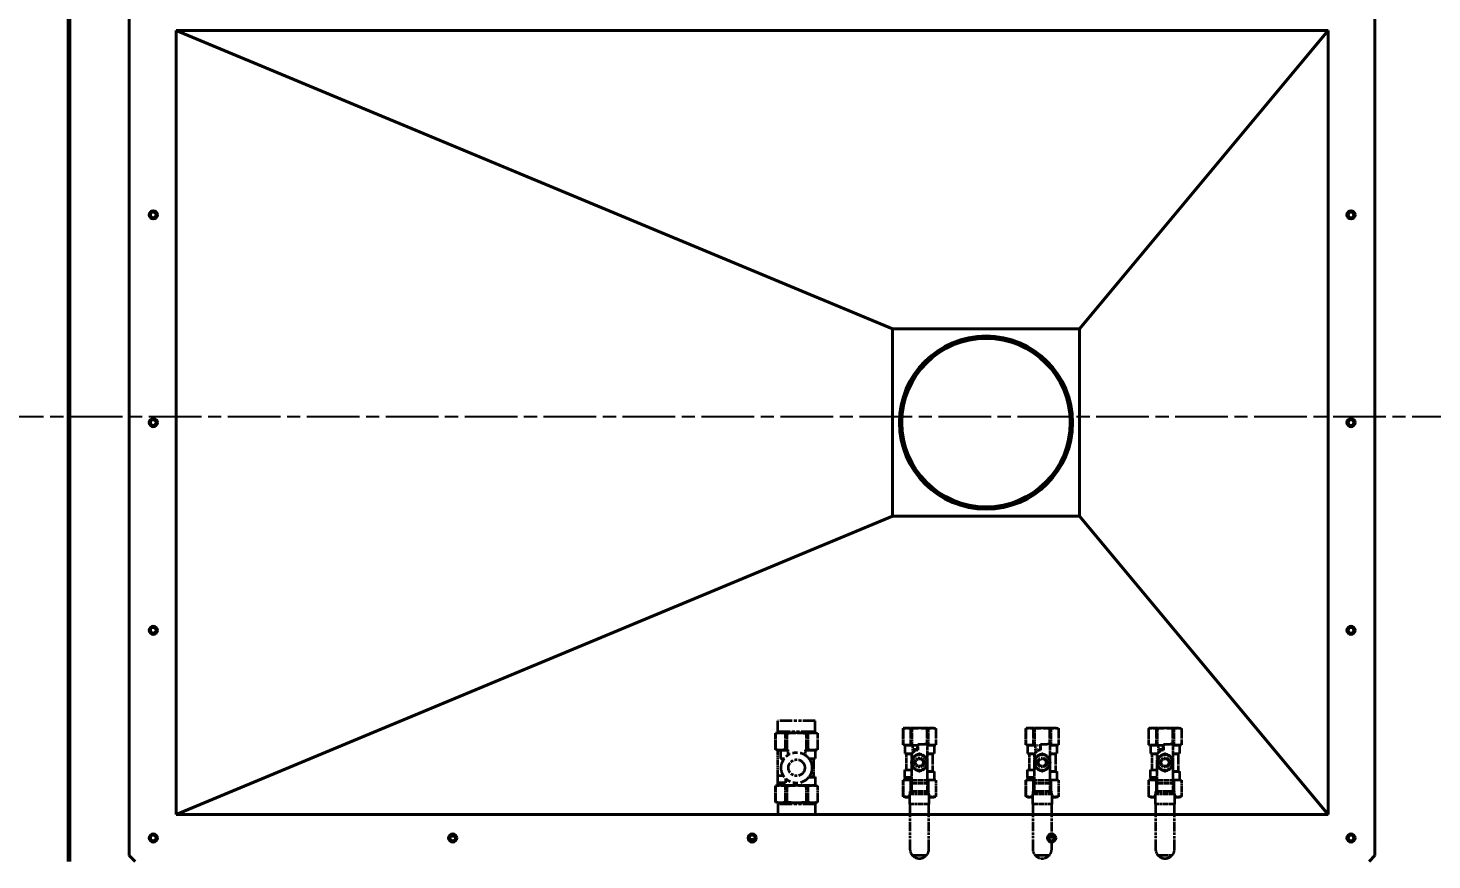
# Model space of a CAD drawing. Header units: millimetres. Extents: x 0 to 11890, y 0 to 8410.
# Drawn here: x 6135 to 7335, y 5811 to 6522 of the extents above; entities that cross this region are included whole.
import ezdxf

# ---------------------------------------------------------------- set-up
doc = ezdxf.new("R2010")
doc.units = ezdxf.units.MM
doc.header["$LTSCALE"] = 10
doc.linetypes.add('CHAIN', pattern=[0.3543, 0.2362, -0.0295, 0.0591, -0.0295])
doc.linetypes.add('DOUBLE_DASH_CHAIN', pattern=[1.2403, 0.6614, -0.0827, 0.1654, -0.0827, 0.1654, -0.0827])
for name, color, linetype, lineweight in [('가시적인 것(ISO)', 3, 'Continuous', 40), ('가시적인 좁은 것(ISO)', 3, 'Continuous', 35), ('중심선(ISO)', 1, 'Continuous', 25), ('참조(ISO)', 6, 'DOUBLE_DASH_CHAIN', 35), ('치수(ISO)', 2, 'Continuous', 25)]:
    doc.layers.add(name, color=color, linetype=linetype, lineweight=lineweight)
doc.styles.add('치수 텍스트_PSTEK_POSCO', font='isocp.shx')
doc.dimstyles.new('치수_PSTEK_POSCO', dxfattribs={"dimscale": 10, "dimtxt": 3, "dimasz": 2, "dimexe": 2, "dimexo": 2.5, "dimgap": 1, "dimtad": 1, "dimrnd": 1e-08, "dimdsep": 46, "dimtxsty": '치수 텍스트_PSTEK_POSCO', "dimcen": 0.09, "dimdle": 10, "dimclrd": 7, "dimclre": 7, "dimclrt": 2, "dimadec": 1, "dimazin": 2, "dimtfac": 1, "dimtmove": 0, "dimatfit": 3, "dimfxl": 0, "dimtolj": 1, "dimlwd": -1, "dimlwe": -1, "dimarcsym": 0})

# ---------------------------------------------------------------- blocks, each defined once
blk = doc.blocks.new('*D25')
at = {"layer": 'Defpoints', "color": 0}
for p in [(7986.8, 6194.6), (6486.8, 4104.6), (8567.9, 4104.6)]:
    blk.add_point(p, dxfattribs=at)
at = {"layer": '치수(ISO)', "color": 7}
for p, q in [((8036.8, 6194.6), (8607.9, 6194.6)), ((8567.9, 6154.6), (8567.9, 4144.6)), ((6536.8, 4104.6), (8607.9, 4104.6))]:
    blk.add_line(p, q, dxfattribs=at)
for points in [[(8561.2, 6154.6), (8574.5, 6154.6), (8567.9, 6194.6)], [(8561.2, 4144.6), (8574.5, 4144.6), (8567.9, 4104.6)]]:
    blk.add_solid(points, dxfattribs=at)
at = {"layer": '치수(ISO)', "color": 2, "insert": (8517.9, 5073.7), "char_height": 60, "attachment_point": 4, "rotation": 90, "style": '치수 텍스트_PSTEK_POSCO'}
blk.add_mtext('\\A1;2090', dxfattribs=at)
blk = doc.blocks.new('*D33')
at = {"layer": 'Defpoints', "color": 0}
for p in [(2184.8, 7619.6), (8116.8, 6944.6), (2184.8, 6219.6)]:
    blk.add_point(p, dxfattribs=at)
at = {"layer": '치수(ISO)', "color": 7}
for p, q in [((2184.8, 6269.6), (2184.8, 7659.6)), ((8116.8, 6994.6), (8116.8, 7659.6)), ((8076.8, 7619.6), (2224.8, 7619.6))]:
    blk.add_line(p, q, dxfattribs=at)
for points in [[(2224.8, 7626.3), (2224.8, 7612.9), (2184.8, 7619.6)], [(8076.8, 7626.3), (8076.8, 7612.9), (8116.8, 7619.6)]]:
    blk.add_solid(points, dxfattribs=at)
at = {"layer": '치수(ISO)', "color": 2, "insert": (5073.9, 7669.6), "char_height": 60, "attachment_point": 4, "style": '치수 텍스트_PSTEK_POSCO'}
blk.add_mtext('\\A1;5932', dxfattribs=at)
blk = doc.blocks.new('*D35')
at = {"layer": 'Defpoints', "color": 0}
for p in [(7986.8, 6194.6), (7056.8, 5082.6), (8286.8, 5082.6)]:
    blk.add_point(p, dxfattribs=at)
at = {"layer": '치수(ISO)', "color": 7}
for p, q in [((8036.8, 6194.6), (8326.8, 6194.6)), ((8286.8, 6154.6), (8286.8, 5122.6)), ((7106.8, 5082.6), (8326.8, 5082.6))]:
    blk.add_line(p, q, dxfattribs=at)
for points in [[(8280.2, 6154.6), (8293.5, 6154.6), (8286.8, 6194.6)], [(8280.2, 5122.6), (8293.5, 5122.6), (8286.8, 5082.6)]]:
    blk.add_solid(points, dxfattribs=at)
at = {"layer": '치수(ISO)', "color": 2, "insert": (8236.8, 5579.8), "char_height": 60, "attachment_point": 4, "rotation": 90, "style": '치수 텍스트_PSTEK_POSCO'}
blk.add_mtext('\\A1;1112', dxfattribs=at)

msp = doc.modelspace()

# ---------------------------------------------------------------- linework, layer by layer
at = {"layer": '가시적인 것(ISO)'}
for p, q in [((6168.826, 5809.597), (6168.826, 6579.597)), ((6170.326, 5809.597), (6170.326, 6579.597)), ((6221.076, 6554.597), (6221.076, 5814.597)), ((7286.076, 5814.597), (7286.076, 6554.597)), ((6261.076, 6519.597), (7246.076, 6519.597)), ((6261.076, 5849.597), (6261.076, 6519.597)), ((6873.576, 6264.597), (6261.076, 6519.597)), ((7033.576, 6264.597), (7246.076, 6519.597)), ((7246.076, 6519.597), (7246.076, 5849.597)), ((6170.326, 6451.597), (6168.826, 6451.597)), ((6168.826, 6449.597), (6170.326, 6449.597)), ((6170.326, 6429.597), (6168.826, 6429.597)), ((6168.826, 6309.597), (6170.326, 6309.597)), ((6170.326, 6294.597), (6168.826, 6294.597)), ((6873.576, 6264.597), (7033.576, 6264.597)), ((6873.576, 6104.597), (6873.576, 6264.597)), ((7033.576, 6264.597), (7033.576, 6104.597)), ((6170.326, 6204.597), (6168.826, 6204.597)), ((6168.826, 6187.597), (6170.326, 6187.597)), ((6168.826, 6178.202), (6170.326, 6178.202)), ((6170.326, 6166.597), (6168.826, 6166.597)), ((6873.576, 6104.597), (6261.076, 5849.597)), ((7033.576, 6104.597), (6873.576, 6104.597)), ((7033.576, 6104.597), (7246.076, 5849.597)), ((6170.326, 6074.597), (6168.826, 6074.597)), ((6168.826, 5954.597), (6170.326, 5954.597)), ((6170.326, 5869.597), (6168.826, 5869.597)), ((7246.076, 5849.597), (6261.076, 5849.597)), ((6495.71, 5831.197), (6499.443, 5831.197)), ((6755.597, 5828.197), (6751.555, 5828.197)), ((7007.71, 5831.197), (7011.443, 5831.197)), ((6226.076, 5809.597), (6221.076, 5814.597)), ((7286.076, 5814.597), (7281.076, 5809.597))]:
    msp.add_line(p, q, dxfattribs=at)
for centre, radius in [((6241.576, 6362.097), 3.5), ((6241.576, 6362.097), 2.458), ((7265.576, 6362.097), 3.5), ((7265.576, 6362.097), 2.458), ((6953.576, 6184.597), 74), ((6953.576, 6184.597), 72), ((6241.576, 6184.597), 3.5), ((6241.576, 6184.597), 2.458), ((7265.576, 6184.597), 3.5), ((7265.576, 6184.597), 2.458), ((6241.576, 6007.097), 3.5), ((6241.576, 6007.097), 2.458), ((7265.576, 6007.097), 3.5), ((7265.576, 6007.097), 2.458), ((6241.576, 5829.597), 3.5), ((6497.576, 5829.597), 3.5), ((6753.576, 5829.597), 3.5), ((7009.576, 5829.597), 3.5), ((7265.576, 5829.597), 3.5), ((6241.576, 5829.597), 2.458), ((6497.576, 5829.597), 2.458), ((6753.576, 5829.597), 2.458), ((7009.576, 5829.597), 2.458), ((7265.576, 5829.597), 2.458)]:
    msp.add_circle(centre, radius, dxfattribs=at)
at = {"layer": '가시적인 좁은 것(ISO)'}
msp.add_line((6170.326, 6452.097), (6168.826, 6452.097), dxfattribs=at)
for centre in [(6241.576, 6362.097), (7265.576, 6362.097), (6241.576, 6184.597), (7265.576, 6184.597), (6241.576, 6007.097), (7265.576, 6007.097), (6241.576, 5829.597), (6497.576, 5829.597), (6753.576, 5829.597), (7009.576, 5829.597), (7265.576, 5829.597)]:
    msp.add_arc(centre, 3, 350, 260, dxfattribs=at)
at = {"layer": '중심선(ISO)', "linetype": 'CHAIN', "ltscale": 19.051651}
msp.add_line((7970.326, 6189.597), (2082.046, 6189.597), dxfattribs=at)
at = {"layer": '참조(ISO)', "ltscale": 1.595446}
for p, q in [((6807.576, 5929.597), (6775.576, 5929.597)), ((6775.576, 5920.597), (6807.576, 5920.597)), ((6807.576, 5858.597), (6775.576, 5858.597)), ((6775.576, 5849.597), (6807.576, 5849.597))]:
    msp.add_line(p, q, dxfattribs=at)
at = {"layer": '참조(ISO)', "ltscale": 0.285581}
for p, q in [((6775.576, 5920.597), (6775.576, 5929.597)), ((6807.576, 5920.597), (6807.576, 5929.597)), ((6775.576, 5858.597), (6775.576, 5849.597)), ((6807.576, 5858.597), (6807.576, 5849.597))]:
    msp.add_line(p, q, dxfattribs=at)
at = {"layer": '참조(ISO)', "ltscale": 0.062995}
for p, q in [((6775.576, 5919.597), (6773.656, 5919.083)), ((6807.576, 5919.597), (6809.496, 5919.083)), ((6775.576, 5904.597), (6773.656, 5905.112)), ((6807.576, 5904.597), (6809.496, 5905.112)), ((6775.576, 5874.597), (6773.656, 5874.083)), ((6807.576, 5874.597), (6809.496, 5874.083)), ((6775.576, 5859.597), (6773.656, 5860.112)), ((6807.576, 5859.597), (6809.496, 5860.112))]:
    msp.add_line(p, q, dxfattribs=at)
at = {"layer": '참조(ISO)', "ltscale": 0.032012}
for p, q in [((6773.656, 5919.083), (6773.685, 5919.083)), ((6809.468, 5919.083), (6809.496, 5919.083)), ((6773.656, 5905.112), (6773.685, 5905.112)), ((6809.468, 5905.112), (6809.496, 5905.112)), ((6773.656, 5874.083), (6773.685, 5874.083)), ((6809.468, 5874.083), (6809.496, 5874.083)), ((6773.656, 5860.112), (6773.685, 5860.112)), ((6809.468, 5860.112), (6809.496, 5860.112))]:
    msp.add_line(p, q, dxfattribs=at)
at = {"layer": '참조(ISO)', "ltscale": 0.443375}
for p, q in [((6773.656, 5919.083), (6773.656, 5905.112)), ((6773.685, 5905.112), (6773.685, 5919.083)), ((6781.755, 5919.083), (6781.755, 5905.112)), ((6783.506, 5905.112), (6783.506, 5919.083)), ((6799.647, 5919.083), (6799.647, 5905.112)), ((6801.398, 5905.112), (6801.398, 5919.083)), ((6809.468, 5919.083), (6809.468, 5905.112)), ((6809.496, 5919.083), (6809.496, 5905.112)), ((6773.656, 5874.083), (6773.656, 5860.112)), ((6773.685, 5860.112), (6773.685, 5874.083)), ((6781.755, 5874.083), (6781.755, 5860.112)), ((6783.506, 5860.112), (6783.506, 5874.083)), ((6799.647, 5874.083), (6799.647, 5860.112)), ((6801.398, 5860.112), (6801.398, 5874.083)), ((6809.468, 5874.083), (6809.468, 5860.112)), ((6809.496, 5874.083), (6809.496, 5860.112))]:
    msp.add_line(p, q, dxfattribs=at)
at = {"layer": '참조(ISO)', "ltscale": 0.265824}
for p, q in [((6775.576, 5919.597), (6777.72, 5919.597)), ((6805.433, 5919.597), (6807.576, 5919.597)), ((6805.433, 5904.597), (6807.576, 5904.597)), ((6805.433, 5874.597), (6807.576, 5874.597)), ((6775.576, 5859.597), (6777.72, 5859.597)), ((6805.433, 5859.597), (6807.576, 5859.597))]:
    msp.add_line(p, q, dxfattribs=at)
at = {"layer": '참조(ISO)', "ltscale": 0.031642}
for p, q in [((6776.413, 5919.597), (6776.413, 5920.597)), ((6806.74, 5919.597), (6806.74, 5920.597)), ((6777.083, 5859.597), (6777.083, 5858.597)), ((6806.07, 5859.597), (6806.07, 5858.597))]:
    msp.add_line(p, q, dxfattribs=at)
at = {"layer": '참조(ISO)', "ltscale": 0.531749}
for p, q in [((6777.72, 5919.597), (6791.576, 5919.597)), ((6791.576, 5919.597), (6805.433, 5919.597)), ((6791.576, 5874.597), (6805.433, 5874.597)), ((6777.72, 5859.597), (6791.576, 5859.597)), ((6791.576, 5859.597), (6805.433, 5859.597))]:
    msp.add_line(p, q, dxfattribs=at)
at = {"layer": '참조(ISO)', "ltscale": 0.064123}
for p, q in [((6781.755, 5919.083), (6783.506, 5919.083)), ((6799.647, 5919.083), (6801.398, 5919.083)), ((6781.755, 5905.112), (6783.506, 5905.112)), ((6799.647, 5905.112), (6801.398, 5905.112)), ((6781.755, 5874.083), (6783.506, 5874.083)), ((6799.647, 5874.083), (6801.398, 5874.083)), ((6781.755, 5860.112), (6783.506, 5860.112)), ((6799.647, 5860.112), (6801.398, 5860.112))]:
    msp.add_line(p, q, dxfattribs=at)
at = {"layer": '참조(ISO)', "ltscale": 0.049193}
for p, q in [((6884.076, 5923.597), (6882.576, 5923.195)), ((6909.076, 5923.597), (6910.576, 5923.195)), ((6989.076, 5923.597), (6987.576, 5923.195)), ((7014.076, 5923.597), (7015.576, 5923.195)), ((7094.076, 5923.597), (7092.576, 5923.195)), ((7119.076, 5923.597), (7120.576, 5923.195)), ((6884.076, 5908.847), (6882.576, 5909.249)), ((6909.076, 5908.847), (6910.576, 5909.249)), ((6989.076, 5908.847), (6987.576, 5909.249)), ((7014.076, 5908.847), (7015.576, 5909.249)), ((7094.076, 5908.847), (7092.576, 5909.249)), ((7119.076, 5908.847), (7120.576, 5909.249)), ((6884.076, 5879.347), (6882.576, 5878.945)), ((6909.076, 5879.347), (6910.576, 5878.945)), ((6989.076, 5879.347), (6987.576, 5878.945)), ((7014.076, 5879.347), (7015.576, 5878.945)), ((7094.076, 5879.347), (7092.576, 5878.945)), ((7119.076, 5879.347), (7120.576, 5878.945)), ((6884.076, 5864.597), (6882.576, 5864.999)), ((6909.076, 5864.597), (6910.576, 5864.999)), ((6989.076, 5864.597), (6987.576, 5864.999)), ((7014.076, 5864.597), (7015.576, 5864.999)), ((7094.076, 5864.597), (7092.576, 5864.999)), ((7119.076, 5864.597), (7120.576, 5864.999))]:
    msp.add_line(p, q, dxfattribs=at)
at = {"layer": '참조(ISO)', "ltscale": 0.024987}
for p, q in [((6882.576, 5923.195), (6882.599, 5923.195)), ((6910.554, 5923.195), (6910.576, 5923.195)), ((6987.576, 5923.195), (6987.599, 5923.195)), ((7015.554, 5923.195), (7015.576, 5923.195)), ((7092.576, 5923.195), (7092.599, 5923.195)), ((7120.554, 5923.195), (7120.576, 5923.195)), ((6882.576, 5909.249), (6882.599, 5909.249)), ((6910.554, 5909.249), (6910.576, 5909.249)), ((6987.576, 5909.249), (6987.599, 5909.249)), ((7015.554, 5909.249), (7015.576, 5909.249)), ((7092.576, 5909.249), (7092.599, 5909.249)), ((7120.554, 5909.249), (7120.576, 5909.249)), ((6882.576, 5878.945), (6882.599, 5878.945)), ((6910.554, 5878.945), (6910.576, 5878.945)), ((6987.576, 5878.945), (6987.599, 5878.945)), ((7015.554, 5878.945), (7015.576, 5878.945)), ((7092.576, 5878.945), (7092.599, 5878.945)), ((7120.554, 5878.945), (7120.576, 5878.945)), ((6882.576, 5864.999), (6882.599, 5864.999)), ((6910.554, 5864.999), (6910.576, 5864.999)), ((6987.576, 5864.999), (6987.599, 5864.999)), ((7015.554, 5864.999), (7015.576, 5864.999)), ((7092.576, 5864.999), (7092.599, 5864.999)), ((7120.554, 5864.999), (7120.576, 5864.999))]:
    msp.add_line(p, q, dxfattribs=at)
at = {"layer": '참조(ISO)', "ltscale": 0.442584}
for p, q in [((6882.576, 5923.195), (6882.576, 5909.249)), ((6882.599, 5909.249), (6882.599, 5923.195)), ((6888.903, 5923.195), (6888.903, 5909.249)), ((6890.272, 5909.249), (6890.272, 5923.195)), ((6902.881, 5923.195), (6902.881, 5909.249)), ((6904.249, 5909.249), (6904.249, 5923.195)), ((6910.554, 5923.195), (6910.554, 5909.249)), ((6910.576, 5923.195), (6910.576, 5909.249)), ((6987.576, 5923.195), (6987.576, 5909.249)), ((6987.599, 5909.249), (6987.599, 5923.195)), ((6993.903, 5923.195), (6993.903, 5909.249)), ((6995.272, 5909.249), (6995.272, 5923.195)), ((7007.881, 5923.195), (7007.881, 5909.249)), ((7009.249, 5909.249), (7009.249, 5923.195)), ((7015.554, 5923.195), (7015.554, 5909.249)), ((7015.576, 5923.195), (7015.576, 5909.249)), ((7092.576, 5923.195), (7092.576, 5909.249)), ((7092.599, 5909.249), (7092.599, 5923.195)), ((7098.903, 5923.195), (7098.903, 5909.249)), ((7100.272, 5909.249), (7100.272, 5923.195)), ((7112.881, 5923.195), (7112.881, 5909.249)), ((7114.249, 5909.249), (7114.249, 5923.195)), ((7120.554, 5923.195), (7120.554, 5909.249)), ((7120.576, 5923.195), (7120.576, 5909.249)), ((6882.576, 5878.945), (6882.576, 5864.999)), ((6882.599, 5864.999), (6882.599, 5878.945)), ((6910.554, 5878.945), (6910.554, 5864.999)), ((6910.576, 5878.945), (6910.576, 5864.999)), ((6987.576, 5878.945), (6987.576, 5864.999)), ((6987.599, 5864.999), (6987.599, 5878.945)), ((7015.554, 5878.945), (7015.554, 5864.999)), ((7015.576, 5878.945), (7015.576, 5864.999)), ((7092.576, 5878.945), (7092.576, 5864.999)), ((7092.599, 5864.999), (7092.599, 5878.945)), ((7120.554, 5878.945), (7120.554, 5864.999)), ((7120.576, 5878.945), (7120.576, 5864.999))]:
    msp.add_line(p, q, dxfattribs=at)
at = {"layer": '참조(ISO)', "ltscale": 0.207653}
for p, q in [((6884.076, 5923.597), (6885.751, 5923.597)), ((6907.402, 5923.597), (6909.076, 5923.597)), ((6989.076, 5923.597), (6990.751, 5923.597)), ((7012.402, 5923.597), (7014.076, 5923.597)), ((7094.076, 5923.597), (7095.751, 5923.597)), ((7117.402, 5923.597), (7119.076, 5923.597)), ((6884.076, 5908.847), (6885.751, 5908.847)), ((6907.402, 5908.847), (6909.076, 5908.847)), ((6989.076, 5908.847), (6990.751, 5908.847)), ((7012.402, 5908.847), (7014.076, 5908.847)), ((7094.076, 5908.847), (7095.751, 5908.847)), ((7117.402, 5908.847), (7119.076, 5908.847)), ((6884.076, 5879.347), (6885.751, 5879.347)), ((6907.402, 5879.347), (6909.076, 5879.347)), ((6989.076, 5879.347), (6990.751, 5879.347)), ((7012.402, 5879.347), (7014.076, 5879.347)), ((7094.076, 5879.347), (7095.751, 5879.347)), ((7117.402, 5879.347), (7119.076, 5879.347)), ((6884.076, 5864.597), (6885.751, 5864.597)), ((6907.402, 5864.597), (6909.076, 5864.597)), ((6989.076, 5864.597), (6990.751, 5864.597)), ((7012.402, 5864.597), (7014.076, 5864.597)), ((7094.076, 5864.597), (7095.751, 5864.597)), ((7117.402, 5864.597), (7119.076, 5864.597))]:
    msp.add_line(p, q, dxfattribs=at)
at = {"layer": '참조(ISO)', "ltscale": 0.415407}
for p, q in [((6885.751, 5923.597), (6896.576, 5923.597)), ((6896.576, 5923.597), (6907.402, 5923.597)), ((6990.751, 5923.597), (7001.576, 5923.597)), ((7001.576, 5923.597), (7012.402, 5923.597)), ((7095.751, 5923.597), (7106.576, 5923.597)), ((7106.576, 5923.597), (7117.402, 5923.597))]:
    msp.add_line(p, q, dxfattribs=at)
at = {"layer": '참조(ISO)', "ltscale": 0.050074}
for p, q in [((6888.903, 5923.195), (6890.272, 5923.195)), ((6902.881, 5923.195), (6904.249, 5923.195)), ((6993.903, 5923.195), (6995.272, 5923.195)), ((7007.881, 5923.195), (7009.249, 5923.195)), ((7098.903, 5923.195), (7100.272, 5923.195)), ((7112.881, 5923.195), (7114.249, 5923.195)), ((6888.903, 5909.249), (6890.272, 5909.249)), ((6902.881, 5909.249), (6904.249, 5909.249)), ((6993.903, 5909.249), (6995.272, 5909.249)), ((7007.881, 5909.249), (7009.249, 5909.249)), ((7098.903, 5909.249), (7100.272, 5909.249)), ((7112.881, 5909.249), (7114.249, 5909.249))]:
    msp.add_line(p, q, dxfattribs=at)
at = {"layer": '참조(ISO)', "ltscale": 0.223368}
for p, q in [((6884.076, 5908.847), (6884.076, 5901.807)), ((6909.076, 5908.847), (6909.076, 5901.807)), ((6989.076, 5908.847), (6989.076, 5901.807)), ((7014.076, 5908.847), (7014.076, 5901.807)), ((7094.076, 5908.847), (7094.076, 5901.807)), ((7119.076, 5908.847), (7119.076, 5901.807)), ((6909.076, 5886.387), (6909.076, 5879.347)), ((7014.076, 5886.387), (7014.076, 5879.347)), ((7119.076, 5886.387), (7119.076, 5879.347))]:
    msp.add_line(p, q, dxfattribs=at)
at = {"layer": '참조(ISO)', "ltscale": 0.230204}
for p, q in [((6885.751, 5908.847), (6890.951, 5908.847)), ((6990.751, 5908.847), (6995.951, 5908.847)), ((7095.751, 5908.847), (7100.951, 5908.847))]:
    msp.add_line(p, q, dxfattribs=at)
at = {"layer": '참조(ISO)', "ltscale": 0.010169}
for p, q in [((6890.951, 5908.847), (6890.951, 5909.171)), ((6995.951, 5908.847), (6995.951, 5909.171)), ((7100.951, 5908.847), (7100.951, 5909.171))]:
    msp.add_line(p, q, dxfattribs=at)
at = {"layer": '참조(ISO)', "ltscale": 0.118934}
for p, q in [((6890.951, 5908.847), (6894.701, 5908.847)), ((6890.951, 5905.097), (6890.951, 5908.847)), ((6894.701, 5905.097), (6890.951, 5905.097)), ((6894.701, 5908.847), (6894.701, 5905.097)), ((6995.951, 5908.847), (6999.701, 5908.847)), ((6995.951, 5905.097), (6995.951, 5908.847)), ((6999.701, 5905.097), (6995.951, 5905.097)), ((6999.701, 5908.847), (6999.701, 5905.097)), ((7100.951, 5908.847), (7104.701, 5908.847)), ((7100.951, 5905.097), (7100.951, 5908.847)), ((7104.701, 5905.097), (7100.951, 5905.097)), ((7104.701, 5908.847), (7104.701, 5905.097))]:
    msp.add_line(p, q, dxfattribs=at)
at = {"layer": '참조(ISO)', "ltscale": 0.07954}
for p, q in [((6890.951, 5902.588), (6890.951, 5905.097)), ((6995.951, 5902.588), (6995.951, 5905.097)), ((7100.951, 5902.588), (7100.951, 5905.097))]:
    msp.add_line(p, q, dxfattribs=at)
at = {"layer": '참조(ISO)', "ltscale": 0.166548}
for p, q in [((6895.201, 5909.847), (6895.201, 5904.597)), ((7000.201, 5909.847), (7000.201, 5904.597)), ((7105.201, 5909.847), (7105.201, 5904.597))]:
    msp.add_line(p, q, dxfattribs=at)
at = {"layer": '참조(ISO)', "ltscale": 0.182419}
for p, q in [((6895.201, 5909.847), (6900.951, 5909.847)), ((7000.201, 5909.847), (7005.951, 5909.847)), ((7105.201, 5909.847), (7110.951, 5909.847))]:
    msp.add_line(p, q, dxfattribs=at)
at = {"layer": '참조(ISO)', "ltscale": 0.203056}
for p, q in [((6902.951, 5908.847), (6907.402, 5908.847)), ((7007.951, 5908.847), (7012.402, 5908.847)), ((7112.951, 5908.847), (7117.402, 5908.847))]:
    msp.add_line(p, q, dxfattribs=at)
at = {"layer": '참조(ISO)', "ltscale": 0.378683}
for p, q in [((6903.451, 5895.414), (6903.451, 5907.347)), ((7008.451, 5895.414), (7008.451, 5907.347)), ((7113.451, 5895.414), (7113.451, 5907.347))]:
    msp.add_line(p, q, dxfattribs=at)
at = {"layer": '참조(ISO)', "ltscale": 0.067943}
msp.add_line((6775.576, 5904.597), (6777.72, 5904.597), dxfattribs=at)
at = {"layer": '참조(ISO)', "ltscale": 0.682361}
msp.add_line((6775.576, 5883.097), (6775.576, 5904.597), dxfattribs=at)
at = {"layer": '참조(ISO)', "ltscale": 0.224359}
for p, q in [((6777.72, 5904.597), (6777.72, 5897.526)), ((6807.576, 5904.597), (6807.576, 5897.526)), ((6807.576, 5881.668), (6807.576, 5874.597))]:
    msp.add_line(p, q, dxfattribs=at)
at = {"layer": '참조(ISO)', "ltscale": 0.294689}
for p, q in [((6777.72, 5904.597), (6784.376, 5904.597)), ((6798.776, 5904.597), (6805.433, 5904.597))]:
    msp.add_line(p, q, dxfattribs=at)
at = {"layer": '참조(ISO)', "ltscale": 0.168659}
msp.add_line((6777.72, 5897.526), (6781.088, 5897.526), dxfattribs=at)
at = {"layer": '참조(ISO)', "ltscale": 0.065502}
msp.add_line((6779.603, 5897.097), (6779.603, 5895.03), dxfattribs=at)
at = {"layer": '참조(ISO)', "ltscale": 0.061035}
msp.add_line((6779.603, 5897.097), (6780.777, 5897.097), dxfattribs=at)
at = {"layer": '참조(ISO)', "ltscale": 0.139955}
for p, q in [((6784.376, 5900.599), (6784.376, 5905.011)), ((6798.776, 5905.011), (6798.776, 5900.599))]:
    msp.add_line(p, q, dxfattribs=at)
at = {"layer": '참조(ISO)', "ltscale": 0.434583}
for p, q in [((6802.065, 5897.526), (6807.576, 5897.526)), ((6802.065, 5881.668), (6807.576, 5881.668))]:
    msp.add_line(p, q, dxfattribs=at)
at = {"layer": '참조(ISO)', "ltscale": 0.330275}
for p, q in [((6802.376, 5897.097), (6805.976, 5897.097)), ((6802.376, 5882.097), (6805.976, 5882.097))]:
    msp.add_line(p, q, dxfattribs=at)
at = {"layer": '참조(ISO)', "ltscale": 0.052479}
for p, q in [((6805.976, 5897.097), (6807.576, 5897.526)), ((6805.976, 5882.097), (6807.576, 5881.668))]:
    msp.add_line(p, q, dxfattribs=at)
at = {"layer": '참조(ISO)', "ltscale": 0.476036}
msp.add_line((6805.976, 5897.097), (6805.976, 5882.097), dxfattribs=at)
at = {"layer": '참조(ISO)', "ltscale": 0.41866}
for p, q in [((6884.076, 5901.807), (6890.415, 5901.807)), ((6989.076, 5901.807), (6995.415, 5901.807)), ((7094.076, 5901.807), (7100.415, 5901.807))]:
    msp.add_line(p, q, dxfattribs=at)
at = {"layer": '참조(ISO)', "ltscale": 0.040978}
for p, q in [((6885.326, 5901.472), (6884.076, 5901.807)), ((6907.826, 5901.472), (6909.076, 5901.807)), ((6990.326, 5901.472), (6989.076, 5901.807)), ((7012.826, 5901.472), (7014.076, 5901.807)), ((7095.326, 5901.472), (7094.076, 5901.807)), ((7117.826, 5901.472), (7119.076, 5901.807)), ((6907.826, 5886.722), (6909.076, 5886.387)), ((7012.826, 5886.722), (7014.076, 5886.387)), ((7117.826, 5886.722), (7119.076, 5886.387))]:
    msp.add_line(p, q, dxfattribs=at)
at = {"layer": '참조(ISO)', "ltscale": 0.347205}
for p, q in [((6885.326, 5901.472), (6890.241, 5901.472)), ((6990.326, 5901.472), (6995.241, 5901.472)), ((7095.326, 5901.472), (7100.241, 5901.472))]:
    msp.add_line(p, q, dxfattribs=at)
at = {"layer": '참조(ISO)', "ltscale": 0.436358}
for p, q in [((6885.326, 5901.472), (6885.326, 5887.722)), ((6990.326, 5901.472), (6990.326, 5887.722)), ((7095.326, 5901.472), (7095.326, 5887.722)), ((6903.451, 5878.636), (6889.701, 5878.636)), ((6903.451, 5876.038), (6889.701, 5876.038)), ((7008.451, 5878.636), (6994.701, 5878.636)), ((7008.451, 5876.038), (6994.701, 5876.038)), ((7113.451, 5878.636), (7099.701, 5878.636)), ((7113.451, 5876.038), (7099.701, 5876.038))]:
    msp.add_line(p, q, dxfattribs=at)
at = {"layer": '참조(ISO)', "ltscale": 0.116809}
for p, q in [((6889.701, 5899.097), (6889.701, 5895.414)), ((6994.701, 5899.097), (6994.701, 5895.414)), ((7099.701, 5899.097), (7099.701, 5895.414))]:
    msp.add_line(p, q, dxfattribs=at)
at = {"layer": '참조(ISO)', "ltscale": 0.39209}
for p, q in [((6903.451, 5901.807), (6909.076, 5901.807)), ((7008.451, 5901.807), (7014.076, 5901.807)), ((7113.451, 5901.807), (7119.076, 5901.807)), ((6903.451, 5886.387), (6909.076, 5886.387)), ((7008.451, 5886.387), (7014.076, 5886.387)), ((7113.451, 5886.387), (7119.076, 5886.387))]:
    msp.add_line(p, q, dxfattribs=at)
at = {"layer": '참조(ISO)', "ltscale": 0.326053}
for p, q in [((6903.451, 5901.472), (6907.826, 5901.472)), ((7008.451, 5901.472), (7012.826, 5901.472)), ((7113.451, 5901.472), (7117.826, 5901.472)), ((6903.451, 5886.722), (6907.826, 5886.722)), ((7008.451, 5886.722), (7012.826, 5886.722)), ((7113.451, 5886.722), (7117.826, 5886.722))]:
    msp.add_line(p, q, dxfattribs=at)
at = {"layer": '참조(ISO)', "ltscale": 0.4681}
for p, q in [((6907.826, 5901.472), (6907.826, 5886.722)), ((7012.826, 5901.472), (7012.826, 5886.722)), ((7117.826, 5901.472), (7117.826, 5886.722))]:
    msp.add_line(p, q, dxfattribs=at)
at = {"layer": '참조(ISO)', "ltscale": 0.144982}
msp.add_line((6775.576, 5883.097), (6780.147, 5883.097), dxfattribs=at)
at = {"layer": '참조(ISO)', "ltscale": 0.206225}
for p, q in [((6775.576, 5876.597), (6775.576, 5883.097)), ((6782.076, 5876.597), (6775.576, 5876.597))]:
    msp.add_line(p, q, dxfattribs=at)
at = {"layer": '참조(ISO)', "ltscale": 0.03376}
msp.add_line((6779.603, 5884.164), (6779.603, 5883.097), dxfattribs=at)
at = {"layer": '참조(ISO)', "ltscale": 0.178451}
for p, q in [((6884.076, 5887.722), (6889.701, 5887.722)), ((6889.701, 5881.347), (6884.076, 5881.347)), ((6989.076, 5887.722), (6994.701, 5887.722)), ((6994.701, 5881.347), (6989.076, 5881.347)), ((7094.076, 5887.722), (7099.701, 5887.722)), ((7099.701, 5881.347), (7094.076, 5881.347))]:
    msp.add_line(p, q, dxfattribs=at)
at = {"layer": '참조(ISO)', "ltscale": 0.202258}
for p, q in [((6884.076, 5881.347), (6884.076, 5887.722)), ((6989.076, 5881.347), (6989.076, 5887.722)), ((7094.076, 5881.347), (7094.076, 5887.722))]:
    msp.add_line(p, q, dxfattribs=at)
at = {"layer": '참조(ISO)', "ltscale": 0.063385}
for p, q in [((6884.076, 5881.347), (6884.076, 5879.347)), ((6989.076, 5881.347), (6989.076, 5879.347)), ((7094.076, 5881.347), (7094.076, 5879.347)), ((6775.576, 5874.597), (6775.576, 5876.597)), ((6779.478, 5876.597), (6779.478, 5874.597))]:
    msp.add_line(p, q, dxfattribs=at)
at = {"layer": '참조(ISO)', "ltscale": 0.448876}
for p, q in [((6889.701, 5892.78), (6889.701, 5878.636)), ((6903.451, 5878.636), (6903.451, 5892.78)), ((6994.701, 5892.78), (6994.701, 5878.636)), ((7008.451, 5878.636), (7008.451, 5892.78)), ((7099.701, 5892.78), (7099.701, 5878.636)), ((7113.451, 5878.636), (7113.451, 5892.78))]:
    msp.add_line(p, q, dxfattribs=at)
at = {"layer": '참조(ISO)', "ltscale": 0.123746}
msp.add_line((6775.576, 5874.597), (6779.478, 5874.597), dxfattribs=at)
at = {"layer": '참조(ISO)', "ltscale": 0.435359}
msp.add_line((6779.478, 5874.597), (6791.576, 5874.597), dxfattribs=at)
at = {"layer": '참조(ISO)', "ltscale": 0.124008}
msp.add_line((6782.076, 5880.507), (6782.076, 5876.597), dxfattribs=at)
at = {"layer": '참조(ISO)', "ltscale": 0.184336}
for p, q in [((6885.751, 5879.347), (6889.701, 5879.347)), ((6903.451, 5879.347), (6907.402, 5879.347)), ((6990.751, 5879.347), (6994.701, 5879.347)), ((7008.451, 5879.347), (7012.402, 5879.347)), ((7095.751, 5879.347), (7099.701, 5879.347)), ((7113.451, 5879.347), (7117.402, 5879.347))]:
    msp.add_line(p, q, dxfattribs=at)
at = {"layer": '참조(ISO)', "ltscale": 0.138999}
for p, q in [((6888.451, 5869.222), (6888.451, 5867.031)), ((6904.701, 5867.031), (6904.701, 5869.222)), ((6993.451, 5869.222), (6993.451, 5867.031)), ((7009.701, 5867.031), (7009.701, 5869.222)), ((7098.451, 5869.222), (7098.451, 5867.031)), ((7114.701, 5867.031), (7114.701, 5869.222))]:
    msp.add_line(p, q, dxfattribs=at)
at = {"layer": '참조(ISO)', "ltscale": 0.515714}
for p, q in [((6904.701, 5869.222), (6888.451, 5869.222)), ((7009.701, 5869.222), (6993.451, 5869.222)), ((7114.701, 5869.222), (7098.451, 5869.222)), ((6904.701, 5867.031), (6888.451, 5867.031)), ((6904.701, 5858.371), (6888.451, 5858.371)), ((7009.701, 5867.031), (6993.451, 5867.031)), ((7009.701, 5858.371), (6993.451, 5858.371)), ((7114.701, 5867.031), (7098.451, 5867.031)), ((7114.701, 5858.371), (7098.451, 5858.371))]:
    msp.add_line(p, q, dxfattribs=at)
at = {"layer": '참조(ISO)', "ltscale": 0.505082}
for p, q in [((6904.534, 5869.39), (6888.619, 5869.39)), ((7009.534, 5869.39), (6993.619, 5869.39)), ((7114.534, 5869.39), (7098.619, 5869.39))]:
    msp.add_line(p, q, dxfattribs=at)
at = {"layer": '참조(ISO)', "ltscale": 0.029555}
for p, q in [((6888.903, 5878.945), (6889.701, 5878.945)), ((6903.451, 5878.945), (6904.249, 5878.945)), ((6993.903, 5878.945), (6994.701, 5878.945)), ((7008.451, 5878.945), (7009.249, 5878.945)), ((7098.903, 5878.945), (7099.701, 5878.945)), ((7113.451, 5878.945), (7114.249, 5878.945))]:
    msp.add_line(p, q, dxfattribs=at)
at = {"layer": '참조(ISO)', "ltscale": 0.303218}
for p, q in [((6888.903, 5878.945), (6888.903, 5869.39)), ((6904.249, 5869.39), (6904.249, 5878.945)), ((6993.903, 5878.945), (6993.903, 5869.39)), ((7009.249, 5869.39), (7009.249, 5878.945)), ((7098.903, 5878.945), (7098.903, 5869.39)), ((7114.249, 5869.39), (7114.249, 5878.945))]:
    msp.add_line(p, q, dxfattribs=at)
at = {"layer": '참조(ISO)', "ltscale": 0.099622}
for p, q in [((6889.701, 5878.636), (6889.701, 5876.038)), ((6903.451, 5876.038), (6903.451, 5878.636)), ((6994.701, 5878.636), (6994.701, 5876.038)), ((7008.451, 5876.038), (7008.451, 5878.636)), ((7099.701, 5878.636), (7099.701, 5876.038)), ((7113.451, 5876.038), (7113.451, 5878.636))]:
    msp.add_line(p, q, dxfattribs=at)
at = {"layer": '참조(ISO)', "ltscale": 0.421955}
for p, q in [((6889.701, 5876.038), (6889.701, 5869.39)), ((6903.451, 5869.39), (6903.451, 5876.038)), ((6994.701, 5876.038), (6994.701, 5869.39)), ((7008.451, 5869.39), (7008.451, 5876.038)), ((7099.701, 5876.038), (7099.701, 5869.39)), ((7113.451, 5869.39), (7113.451, 5876.038))]:
    msp.add_line(p, q, dxfattribs=at)
at = {"layer": '참조(ISO)', "ltscale": 0.134652}
for p, q in [((6885.751, 5864.597), (6888.451, 5864.597)), ((6904.701, 5864.597), (6907.402, 5864.597)), ((6990.751, 5864.597), (6993.451, 5864.597)), ((7009.701, 5864.597), (7012.402, 5864.597)), ((7095.751, 5864.597), (7098.451, 5864.597)), ((7114.701, 5864.597), (7117.402, 5864.597))]:
    msp.add_line(p, q, dxfattribs=at)
at = {"layer": '참조(ISO)', "ltscale": 0.332305}
for p, q in [((6888.451, 5858.371), (6888.451, 5867.031)), ((6904.701, 5867.031), (6904.701, 5858.371)), ((6993.451, 5858.371), (6993.451, 5867.031)), ((7009.701, 5867.031), (7009.701, 5858.371)), ((7098.451, 5858.371), (7098.451, 5867.031)), ((7114.701, 5867.031), (7114.701, 5858.371))]:
    msp.add_line(p, q, dxfattribs=at)
at = {"layer": '참조(ISO)', "ltscale": 1.21083}
for p, q in [((6888.451, 5858.371), (6888.451, 5820.222)), ((6904.701, 5820.222), (6904.701, 5858.371)), ((6993.451, 5858.371), (6993.451, 5820.222)), ((7009.701, 5820.222), (7009.701, 5858.371)), ((7098.451, 5858.371), (7098.451, 5820.222)), ((7114.701, 5820.222), (7114.701, 5858.371))]:
    msp.add_line(p, q, dxfattribs=at)
at = {"layer": '참조(ISO)', "ltscale": 0.372112}
for p, q in [((6902.439, 5814.597), (6890.713, 5814.597)), ((7007.439, 5814.597), (6995.713, 5814.597)), ((7112.439, 5814.597), (7100.713, 5814.597))]:
    msp.add_line(p, q, dxfattribs=at)
at = {"layer": '참조(ISO)', "ltscale": 2.622263}
msp.add_circle((6791.576, 5889.597), 13.148, dxfattribs=at)
at = {"layer": '참조(ISO)', "ltscale": 1.396003}
msp.add_circle((6791.576, 5889.597), 7, dxfattribs=at)
at = {"layer": '참조(ISO)', "ltscale": 0.797673}
for centre in [(6896.576, 5894.097), (7001.576, 5894.097), (7106.576, 5894.097)]:
    msp.add_circle(centre, 4, dxfattribs=at)
at = {"layer": '참조(ISO)', "ltscale": 0.6447}
for centre in [(6896.576, 5894.097), (7001.576, 5894.097), (7106.576, 5894.097)]:
    msp.add_circle(centre, 3.233, dxfattribs=at)
at = {"layer": '참조(ISO)', "ltscale": 0.124552}
for centre in [(6900.951, 5907.347), (7005.951, 5907.347), (7110.951, 5907.347)]:
    msp.add_arc(centre, 2.5, 0, 90, dxfattribs=at)
at = {"layer": '참조(ISO)', "ltscale": 0.168881}
for centre, start, end in [((6896.576, 5894.097), 158.213211, 201.786789), ((6896.576, 5894.097), 98.213211, 141.786789), ((6896.576, 5894.097), 38.213211, 81.786789), ((6896.576, 5894.097), 338.213211, 21.786789), ((7001.576, 5894.097), 158.213211, 201.786789), ((7001.576, 5894.097), 98.213211, 141.786789), ((7001.576, 5894.097), 38.213211, 81.786789), ((7001.576, 5894.097), 338.213211, 21.786789), ((7106.576, 5894.097), 158.213211, 201.786789), ((7106.576, 5894.097), 98.213211, 141.786789), ((7106.576, 5894.097), 38.213211, 81.786789), ((7106.576, 5894.097), 338.213211, 21.786789), ((6896.576, 5894.097), 218.213211, 261.786789), ((6896.576, 5894.097), 278.213211, 321.786789), ((7001.576, 5894.097), 218.213211, 261.786789), ((7001.576, 5894.097), 278.213211, 321.786789), ((7106.576, 5894.097), 218.213211, 261.786789), ((7106.576, 5894.097), 278.213211, 321.786789)]:
    msp.add_arc(centre, 7, start, end, dxfattribs=at)
at = {"layer": '참조(ISO)', "ltscale": 0.274135}
for centre in [(6895.201, 5899.097), (7000.201, 5899.097), (7105.201, 5899.097)]:
    msp.add_arc(centre, 5.5, 90, 180, dxfattribs=at)
at = {"layer": '참조(ISO)', "ltscale": 0.215964}
for centre, start, end in [((6896.576, 5894.097), 120, 180), ((6896.576, 5894.097), 180, 240), ((6896.576, 5894.097), 60, 120), ((6896.576, 5894.097), 0, 60), ((6896.576, 5894.097), 300, 0), ((7001.576, 5894.097), 120, 180), ((7001.576, 5894.097), 180, 240), ((7001.576, 5894.097), 60, 120), ((7001.576, 5894.097), 0, 60), ((7001.576, 5894.097), 300, 0), ((7106.576, 5894.097), 120, 180), ((7106.576, 5894.097), 180, 240), ((7106.576, 5894.097), 60, 120), ((7106.576, 5894.097), 0, 60), ((7106.576, 5894.097), 300, 0), ((6896.576, 5894.097), 240, 300), ((7001.576, 5894.097), 240, 300), ((7106.576, 5894.097), 240, 300)]:
    msp.add_arc(centre, 6.5, start, end, dxfattribs=at)
at = {"layer": '참조(ISO)', "ltscale": 0.197117}
for centre, start, end in [((6896.576, 5820.222), 180, 223.813061), ((6896.576, 5820.222), 316.186939, 0), ((7001.576, 5820.222), 180, 223.813061), ((7001.576, 5820.222), 316.186939, 0), ((7106.576, 5820.222), 180, 223.813061), ((7106.576, 5820.222), 316.186939, 0)]:
    msp.add_arc(centre, 8.125, start, end, dxfattribs=at)
at = {"layer": '참조(ISO)', "ltscale": 0.021542}
for centre, major_axis in [((6889.701, 5868.14), (1.207, -1.207)), ((6903.451, 5868.14), (-1.207, -1.207)), ((6994.701, 5868.14), (1.207, -1.207)), ((7008.451, 5868.14), (-1.207, -1.207)), ((7099.701, 5868.14), (1.207, -1.207)), ((7113.451, 5868.14), (-1.207, -1.207))]:
    msp.add_ellipse(centre, major_axis=major_axis, ratio=0.26794919, start_param=2.87979327, end_param=3.40339204, dxfattribs=at)
at = {"layer": '참조(ISO)', "ltscale": 0.256743}
for points in [[(6773.685, 5919.083), (6775.817, 5919.597), (6777.72, 5919.597)], [(6777.72, 5919.597), (6779.623, 5919.597), (6781.755, 5919.083)], [(6783.506, 5919.083), (6787.77, 5919.597), (6791.576, 5919.597)], [(6791.576, 5919.597), (6795.383, 5919.597), (6799.647, 5919.083)], [(6801.398, 5919.083), (6803.53, 5919.597), (6805.433, 5919.597)], [(6805.433, 5919.597), (6807.336, 5919.597), (6809.468, 5919.083)], [(6777.72, 5904.597), (6775.817, 5904.597), (6773.685, 5905.112)], [(6781.755, 5905.112), (6779.623, 5904.597), (6777.72, 5904.597)], [(6805.433, 5904.597), (6803.53, 5904.597), (6801.398, 5905.112)], [(6809.468, 5905.112), (6807.336, 5904.597), (6805.433, 5904.597)], [(6773.685, 5874.083), (6775.817, 5874.597), (6777.72, 5874.597)], [(6777.72, 5874.597), (6779.623, 5874.597), (6781.755, 5874.083)], [(6783.506, 5874.083), (6787.77, 5874.597), (6791.576, 5874.597)], [(6791.576, 5874.597), (6795.383, 5874.597), (6799.647, 5874.083)], [(6801.398, 5874.083), (6803.53, 5874.597), (6805.433, 5874.597)], [(6805.433, 5874.597), (6807.336, 5874.597), (6809.468, 5874.083)], [(6777.72, 5859.597), (6775.817, 5859.597), (6773.685, 5860.112)], [(6781.755, 5860.112), (6779.623, 5859.597), (6777.72, 5859.597)], [(6791.576, 5859.597), (6787.77, 5859.597), (6783.506, 5860.112)], [(6799.647, 5860.112), (6795.383, 5859.597), (6791.576, 5859.597)], [(6805.433, 5859.597), (6803.53, 5859.597), (6801.398, 5860.112)], [(6809.468, 5860.112), (6807.336, 5859.597), (6805.433, 5859.597)]]:
    msp.add_rational_spline(points, [1, 1.0295630141, 1], degree=2, dxfattribs=at)
at = {"layer": '참조(ISO)', "ltscale": 0.200558}
for points in [[(6882.599, 5923.195), (6884.264, 5923.597), (6885.751, 5923.597)], [(6885.751, 5923.597), (6887.238, 5923.597), (6888.903, 5923.195)], [(6890.272, 5923.195), (6893.602, 5923.597), (6896.576, 5923.597)], [(6896.576, 5923.597), (6899.55, 5923.597), (6902.881, 5923.195)], [(6904.249, 5923.195), (6905.915, 5923.597), (6907.402, 5923.597)], [(6907.402, 5923.597), (6908.889, 5923.597), (6910.554, 5923.195)], [(6987.599, 5923.195), (6989.264, 5923.597), (6990.751, 5923.597)], [(6990.751, 5923.597), (6992.238, 5923.597), (6993.903, 5923.195)], [(6995.272, 5923.195), (6998.602, 5923.597), (7001.576, 5923.597)], [(7001.576, 5923.597), (7004.55, 5923.597), (7007.881, 5923.195)], [(7009.249, 5923.195), (7010.915, 5923.597), (7012.402, 5923.597)], [(7012.402, 5923.597), (7013.889, 5923.597), (7015.554, 5923.195)], [(7092.599, 5923.195), (7094.264, 5923.597), (7095.751, 5923.597)], [(7095.751, 5923.597), (7097.238, 5923.597), (7098.903, 5923.195)], [(7100.272, 5923.195), (7103.602, 5923.597), (7106.576, 5923.597)], [(7106.576, 5923.597), (7109.55, 5923.597), (7112.881, 5923.195)], [(7114.249, 5923.195), (7115.915, 5923.597), (7117.402, 5923.597)], [(7117.402, 5923.597), (7118.889, 5923.597), (7120.554, 5923.195)], [(6885.751, 5908.847), (6884.264, 5908.847), (6882.599, 5909.249)], [(6888.903, 5909.249), (6887.238, 5908.847), (6885.751, 5908.847)], [(6907.402, 5908.847), (6905.915, 5908.847), (6904.249, 5909.249)], [(6910.554, 5909.249), (6908.889, 5908.847), (6907.402, 5908.847)], [(6990.751, 5908.847), (6989.264, 5908.847), (6987.599, 5909.249)], [(6993.903, 5909.249), (6992.238, 5908.847), (6990.751, 5908.847)], [(7012.402, 5908.847), (7010.915, 5908.847), (7009.249, 5909.249)], [(7015.554, 5909.249), (7013.889, 5908.847), (7012.402, 5908.847)], [(7095.751, 5908.847), (7094.264, 5908.847), (7092.599, 5909.249)], [(7098.903, 5909.249), (7097.238, 5908.847), (7095.751, 5908.847)], [(7117.402, 5908.847), (7115.915, 5908.847), (7114.249, 5909.249)], [(7120.554, 5909.249), (7118.889, 5908.847), (7117.402, 5908.847)], [(6882.599, 5878.945), (6884.264, 5879.347), (6885.751, 5879.347)], [(6885.751, 5879.347), (6887.238, 5879.347), (6888.903, 5878.945)], [(6904.249, 5878.945), (6905.915, 5879.347), (6907.402, 5879.347)], [(6907.402, 5879.347), (6908.889, 5879.347), (6910.554, 5878.945)], [(6987.599, 5878.945), (6989.264, 5879.347), (6990.751, 5879.347)], [(6990.751, 5879.347), (6992.238, 5879.347), (6993.903, 5878.945)], [(7009.249, 5878.945), (7010.915, 5879.347), (7012.402, 5879.347)], [(7012.402, 5879.347), (7013.889, 5879.347), (7015.554, 5878.945)], [(7092.599, 5878.945), (7094.264, 5879.347), (7095.751, 5879.347)], [(7095.751, 5879.347), (7097.238, 5879.347), (7098.903, 5878.945)], [(7114.249, 5878.945), (7115.915, 5879.347), (7117.402, 5879.347)], [(7117.402, 5879.347), (7118.889, 5879.347), (7120.554, 5878.945)], [(6885.751, 5864.597), (6884.264, 5864.597), (6882.599, 5864.999)], [(6910.554, 5864.999), (6908.889, 5864.597), (6907.402, 5864.597)], [(6990.751, 5864.597), (6989.264, 5864.597), (6987.599, 5864.999)], [(7015.554, 5864.999), (7013.889, 5864.597), (7012.402, 5864.597)], [(7095.751, 5864.597), (7094.264, 5864.597), (7092.599, 5864.999)], [(7120.554, 5864.999), (7118.889, 5864.597), (7117.402, 5864.597)]]:
    msp.add_rational_spline(points, [1, 1.0295630141, 1], degree=2, dxfattribs=at)
at = {"layer": '참조(ISO)', "ltscale": 0.027702}
for points, weights in [([(6784.376, 5905.011), (6783.946, 5905.058), (6783.506, 5905.112)], [2.73399320319, 2.71967206274, 2.70379755074]), ([(6799.647, 5905.112), (6799.207, 5905.058), (6798.776, 5905.011)], [2.70379755074, 2.71967206274, 2.73399320319])]:
    msp.add_rational_spline(points, weights, degree=2, dxfattribs=at)
at = {"layer": '참조(ISO)', "ltscale": 0.02162}
for points in [[(6890.951, 5909.171), (6890.615, 5909.208), (6890.272, 5909.249)], [(6995.951, 5909.171), (6995.615, 5909.208), (6995.272, 5909.249)], [(7100.951, 5909.171), (7100.615, 5909.208), (7100.272, 5909.249)]]:
    msp.add_rational_spline(points, [1.00534287194, 1.00296976495, 1], degree=2, dxfattribs=at)
at = {"layer": '참조(ISO)', "ltscale": 0.008542}
for points in [[(6902.881, 5909.249), (6902.745, 5909.233), (6902.611, 5909.217)], [(7007.881, 5909.249), (7007.745, 5909.233), (7007.611, 5909.217)], [(7112.881, 5909.249), (7112.745, 5909.233), (7112.611, 5909.217)]]:
    msp.add_rational_spline(points, [1, 1.00117171885, 1.00225055643], degree=2, dxfattribs=at)
at = {"layer": '참조(ISO)', "ltscale": 0.061204}
msp.add_rational_spline([(6777.72, 5897.526), (6778.711, 5897.296), (6779.603, 5897.097)], [1, 1.00192407912, 1], degree=2, dxfattribs=at)
at = {"layer": '참조(ISO)', "ltscale": 0.11942}
for points, weights in [([(6893.326, 5899.726), (6891.818, 5898.855), (6890.076, 5897.85)], [1, 1.04314139574, 1.01001874936]), ([(6890.076, 5897.85), (6890.076, 5895.839), (6890.076, 5894.097)], [1.01001874936, 1.04314139574, 1]), ([(6890.076, 5894.097), (6890.076, 5892.355), (6890.076, 5890.344)], [1, 1.04314139574, 1.01001874936]), ([(6896.576, 5901.603), (6894.835, 5900.597), (6893.326, 5899.726)], [1.01001874936, 1.04314139574, 1]), ([(6899.826, 5899.726), (6898.318, 5900.597), (6896.576, 5901.603)], [1, 1.04314139574, 1.01001874936]), ([(6903.076, 5897.85), (6901.335, 5898.855), (6899.826, 5899.726)], [1.01001874936, 1.04314139574, 1]), ([(6903.076, 5894.097), (6903.076, 5895.839), (6903.076, 5897.85)], [1, 1.04314139574, 1.01001874936]), ([(6903.076, 5890.344), (6903.076, 5892.355), (6903.076, 5894.097)], [1.01001874936, 1.04314139574, 1]), ([(6998.326, 5899.726), (6996.818, 5898.855), (6995.076, 5897.85)], [1, 1.04314139574, 1.01001874936]), ([(6995.076, 5897.85), (6995.076, 5895.839), (6995.076, 5894.097)], [1.01001874936, 1.04314139574, 1]), ([(6995.076, 5894.097), (6995.076, 5892.355), (6995.076, 5890.344)], [1, 1.04314139574, 1.01001874936]), ([(7001.576, 5901.603), (6999.835, 5900.597), (6998.326, 5899.726)], [1.01001874936, 1.04314139574, 1]), ([(7004.826, 5899.726), (7003.318, 5900.597), (7001.576, 5901.603)], [1, 1.04314139574, 1.01001874936]), ([(7008.076, 5897.85), (7006.335, 5898.855), (7004.826, 5899.726)], [1.01001874936, 1.04314139574, 1]), ([(7008.076, 5894.097), (7008.076, 5895.839), (7008.076, 5897.85)], [1, 1.04314139574, 1.01001874936]), ([(7008.076, 5890.344), (7008.076, 5892.355), (7008.076, 5894.097)], [1.01001874936, 1.04314139574, 1]), ([(7103.326, 5899.726), (7101.818, 5898.855), (7100.076, 5897.85)], [1, 1.04314139574, 1.01001874936]), ([(7100.076, 5897.85), (7100.076, 5895.839), (7100.076, 5894.097)], [1.01001874936, 1.04314139574, 1]), ([(7100.076, 5894.097), (7100.076, 5892.355), (7100.076, 5890.344)], [1, 1.04314139574, 1.01001874936]), ([(7106.576, 5901.603), (7104.835, 5900.597), (7103.326, 5899.726)], [1.01001874936, 1.04314139574, 1]), ([(7109.826, 5899.726), (7108.318, 5900.597), (7106.576, 5901.603)], [1, 1.04314139574, 1.01001874936]), ([(7113.076, 5897.85), (7111.335, 5898.855), (7109.826, 5899.726)], [1.01001874936, 1.04314139574, 1]), ([(7113.076, 5894.097), (7113.076, 5895.839), (7113.076, 5897.85)], [1, 1.04314139574, 1.01001874936]), ([(7113.076, 5890.344), (7113.076, 5892.355), (7113.076, 5894.097)], [1.01001874936, 1.04314139574, 1]), ([(6890.076, 5890.344), (6891.818, 5889.339), (6893.326, 5888.468)], [1.01001874936, 1.04314139574, 1]), ([(6893.326, 5888.468), (6894.835, 5887.597), (6896.576, 5886.592)], [1, 1.04314139574, 1.01001874936]), ([(6896.576, 5886.592), (6898.318, 5887.597), (6899.826, 5888.468)], [1.01001874936, 1.04314139574, 1]), ([(6899.826, 5888.468), (6901.335, 5889.339), (6903.076, 5890.344)], [1, 1.04314139574, 1.01001874936]), ([(6995.076, 5890.344), (6996.818, 5889.339), (6998.326, 5888.468)], [1.01001874936, 1.04314139574, 1]), ([(6998.326, 5888.468), (6999.835, 5887.597), (7001.576, 5886.592)], [1, 1.04314139574, 1.01001874936]), ([(7001.576, 5886.592), (7003.318, 5887.597), (7004.826, 5888.468)], [1.01001874936, 1.04314139574, 1]), ([(7004.826, 5888.468), (7006.335, 5889.339), (7008.076, 5890.344)], [1, 1.04314139574, 1.01001874936]), ([(7100.076, 5890.344), (7101.818, 5889.339), (7103.326, 5888.468)], [1.01001874936, 1.04314139574, 1]), ([(7103.326, 5888.468), (7104.835, 5887.597), (7106.576, 5886.592)], [1, 1.04314139574, 1.01001874936]), ([(7106.576, 5886.592), (7108.318, 5887.597), (7109.826, 5888.468)], [1.01001874936, 1.04314139574, 1]), ([(7109.826, 5888.468), (7111.335, 5889.339), (7113.076, 5890.344)], [1, 1.04314139574, 1.01001874936])]:
    msp.add_rational_spline(points, weights, degree=2, dxfattribs=at)
at = {"layer": '참조(ISO)', "ltscale": 0.171674}
for points, weights in [([(6888.451, 5864.896), (6887.044, 5864.597), (6885.751, 5864.597)], [1.00686916062, 1.02559614549, 1]), ([(6907.402, 5864.597), (6906.109, 5864.597), (6904.701, 5864.896)], [1, 1.02559614549, 1.00686916062]), ([(6993.451, 5864.896), (6992.044, 5864.597), (6990.751, 5864.597)], [1.00686916062, 1.02559614549, 1]), ([(7012.402, 5864.597), (7011.109, 5864.597), (7009.701, 5864.896)], [1, 1.02559614549, 1.00686916062]), ([(7098.451, 5864.896), (7097.044, 5864.597), (7095.751, 5864.597)], [1.00686916062, 1.02559614549, 1]), ([(7117.402, 5864.597), (7116.109, 5864.597), (7114.701, 5864.896)], [1, 1.02559614549, 1.00686916062])]:
    msp.add_rational_spline(points, weights, degree=2, dxfattribs=at)
at = {"layer": '참조(ISO)', "ltscale": 0.22468}
for points, knots in [([(6890.713, 5814.597), (6891.113, 5814.181), (6891.547, 5813.816), (6892.473, 5813.187), (6892.964, 5812.923), (6894.487, 5812.294), (6895.568, 5812.097), (6896.576, 5812.097)], [1.5318594, 1.5318594, 1.5318594, 1.5318594, 1.704866677, 1.704866677, 1.877873954, 1.877873954, 2.223888508, 2.223888508, 2.223888508, 2.223888508]), ([(6896.576, 5812.097), (6897.585, 5812.097), (6898.666, 5812.294), (6900.189, 5812.923), (6900.68, 5813.187), (6901.606, 5813.816), (6902.04, 5814.181), (6902.439, 5814.597)], [0, 0, 0, 0, 0.346014554, 0.346014554, 0.51902183, 0.51902183, 0.692029107, 0.692029107, 0.692029107, 0.692029107]), ([(6995.713, 5814.597), (6996.113, 5814.181), (6996.547, 5813.816), (6997.473, 5813.187), (6997.964, 5812.923), (6999.487, 5812.294), (7000.568, 5812.097), (7001.576, 5812.097)], [1.5318594, 1.5318594, 1.5318594, 1.5318594, 1.704866677, 1.704866677, 1.877873954, 1.877873954, 2.223888508, 2.223888508, 2.223888508, 2.223888508]), ([(7001.576, 5812.097), (7002.585, 5812.097), (7003.666, 5812.294), (7005.189, 5812.923), (7005.68, 5813.187), (7006.606, 5813.816), (7007.04, 5814.181), (7007.439, 5814.597)], [0, 0, 0, 0, 0.346014554, 0.346014554, 0.51902183, 0.51902183, 0.692029107, 0.692029107, 0.692029107, 0.692029107]), ([(7100.713, 5814.597), (7101.113, 5814.181), (7101.547, 5813.816), (7102.473, 5813.187), (7102.964, 5812.923), (7104.487, 5812.294), (7105.568, 5812.097), (7106.576, 5812.097)], [1.5318594, 1.5318594, 1.5318594, 1.5318594, 1.704866677, 1.704866677, 1.877873954, 1.877873954, 2.223888508, 2.223888508, 2.223888508, 2.223888508]), ([(7106.576, 5812.097), (7107.585, 5812.097), (7108.666, 5812.294), (7110.189, 5812.923), (7110.68, 5813.187), (7111.606, 5813.816), (7112.04, 5814.181), (7112.439, 5814.597)], [0, 0, 0, 0, 0.346014554, 0.346014554, 0.51902183, 0.51902183, 0.692029107, 0.692029107, 0.692029107, 0.692029107])]:
    msp.add_open_spline(points, degree=3, knots=knots, dxfattribs=at)

# ---------------------------------------------------------------- dimensions: what is measured, and where the dimension line sits
at = {"layer": '치수(ISO)', "color": 7}
for base, p1, p2, angle, picture, middle in [((2184.826, 7619.597), (8116.826, 6944.597), (2184.826, 6219.597), 180, '*D33', (5150.826, 7619.597)), ((8567.882, 4104.597), (7986.826, 6194.597), (6486.826, 4104.597), 90, '*D25', (8567.882, 5149.597)), ((8286.826, 5082.597), (7986.826, 6194.597), (7056.826, 5082.597), 90, '*D35', (8286.826, 5638.597))]:
    dim = msp.add_linear_dim(base=base, p1=p1, p2=p2, angle=angle, dimstyle='치수_PSTEK_POSCO', override={"dimscale": 20, "dimtofl": 0, "dimatfit": 1}, dxfattribs=at)
    dim.commit()
    dim.dimension.update_dxf_attribs({"geometry": picture, "text_midpoint": middle, "dimtype": 160})

doc.saveas('drawing.dxf')
